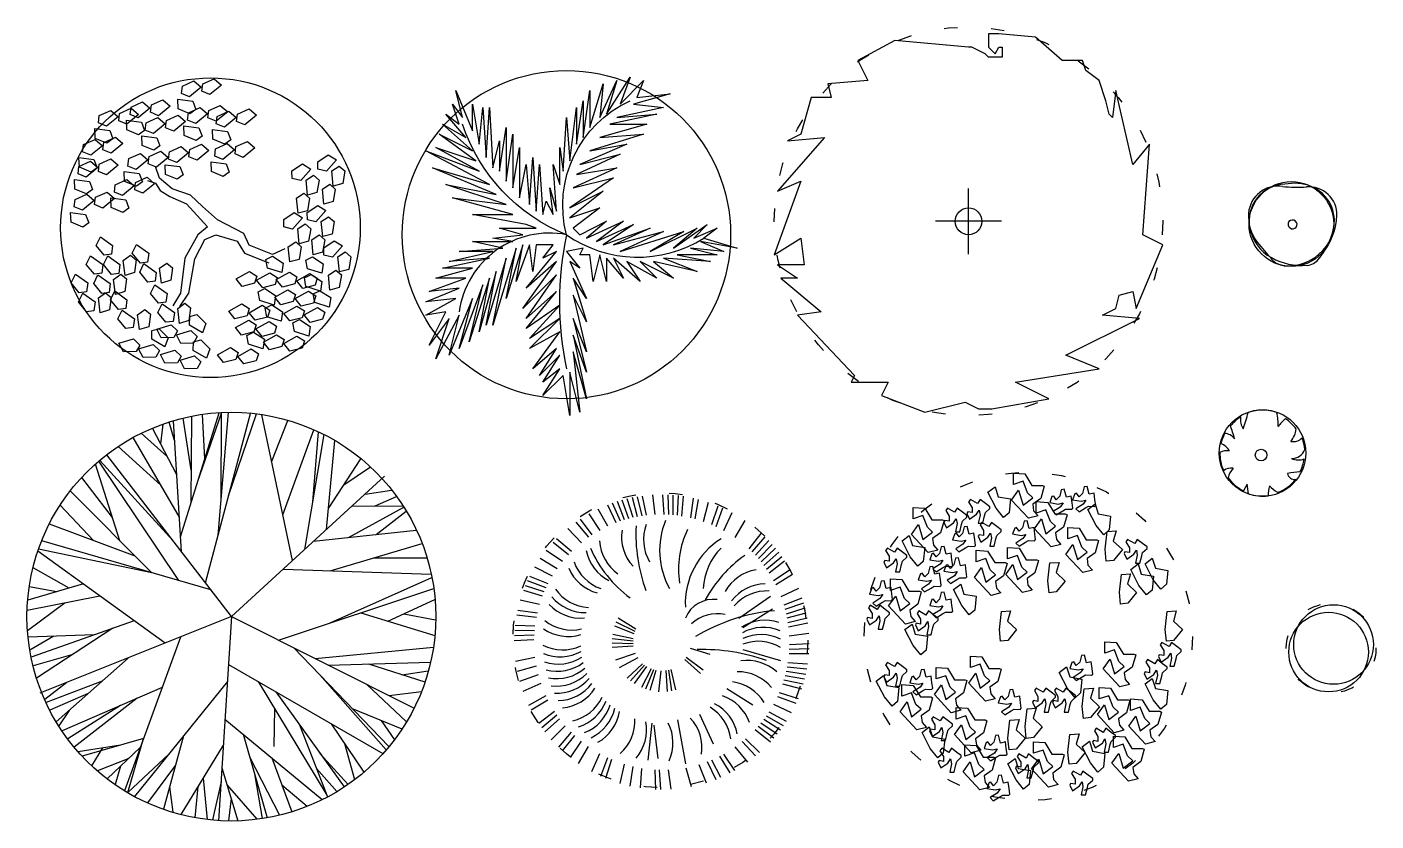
# Model space of a CAD drawing. Extents: x -3.2 to 6.9, y 4.2 to 10.2.
import ezdxf

# ---------------------------------------------------------------- set-up
doc = ezdxf.new("R2010")
doc.units = 0
doc.header["$MEASUREMENT"] = 0
doc.linetypes.add('DOT', pattern=[0.25, 0, -0.25])
doc.layers.get('0').update_dxf_attribs({"linetype": 'CONTINUOUS'})
doc.layers.add('MASC', color=7, linetype='CONTINUOUS')

# ---------------------------------------------------------------- blocks, each defined once
blk = doc.blocks.new('VEG1')
for centre in [(-0.056, 0.037), (0, 0)]:
    blk.add_circle(centre, 0.297)
at = {"layer": 'MASC', "linetype": 'DOT'}
blk.add_circle((-0.028, 0.019), 0.335, dxfattribs=at)
blk = doc.blocks.new('BRANCHO1', base_point=(16.66, 36.12))
for p, q in [((16.573, 36.1498), (16.6363, 36.2083)), ((16.6363, 36.2083), (16.6707, 36.1837)), ((16.7024, 36.1683), (16.6909, 36.2022)), ((16.6909, 36.2022), (16.7311, 36.2022)), ((16.7311, 36.2022), (16.7283, 36.1621)), ((16.5817, 36.1159), (16.573, 36.1498)), ((16.6707, 36.1837), (16.619, 36.1683)), ((16.619, 36.1683), (16.6449, 36.1344)), ((16.6449, 36.1344), (16.6622, 36.1529)), ((16.6622, 36.1529), (16.7024, 36.1683)), ((16.7283, 36.1621), (16.688, 36.1375)), ((16.688, 36.1375), (16.688, 36.1005)), ((16.5989, 36.1313), (16.5817, 36.1159)), ((16.6219, 36.1344), (16.5989, 36.1313)), ((16.642, 36.1067), (16.6219, 36.1344)), ((16.6851, 36.0944), (16.642, 36.1067)), ((16.688, 36.1005), (16.6851, 36.0944))]:
    blk.add_line(p, q)
blk = doc.blocks.new('BRANCHO2', base_point=(16.83, 36.07))
for p, q in [((16.7826, 36.0972), (16.8244, 36.1012)), ((16.7857, 36.0721), (16.7826, 36.0972)), ((16.8244, 36.1012), (16.8867, 36.0942)), ((16.8867, 36.0942), (16.8887, 36.0624)), ((16.8235, 36.041), (16.7857, 36.0721)), ((16.8534, 36.0726), (16.8235, 36.041)), ((16.8887, 36.0624), (16.8534, 36.0726))]:
    blk.add_line(p, q)
blk = doc.blocks.new('BRANCHO3', base_point=(16.71, 35.96))
for p, q in [((16.6899, 36.0349), (16.6698, 36.0256)), ((16.6698, 36.0256), (16.687, 36.001)), ((16.687, 36.001), (16.7014, 35.9918)), ((16.6956, 36.0318), (16.6899, 36.0349)), ((16.6927, 36.0165), (16.6956, 36.0318)), ((16.71, 36.0165), (16.6927, 36.0165)), ((16.7301, 36.0288), (16.71, 36.0165)), ((16.7243, 35.9979), (16.7387, 36.0226)), ((16.7387, 35.9887), (16.7243, 35.9979)), ((16.7387, 36.0226), (16.7301, 36.0288)), ((16.6554, 35.9949), (16.6554, 35.9795)), ((16.6841, 35.9887), (16.6554, 35.9949)), ((16.6554, 35.9795), (16.6812, 35.9733)), ((16.6812, 35.9733), (16.6927, 35.9702)), ((16.7014, 35.9918), (16.6841, 35.9887)), ((16.6927, 35.9702), (16.7071, 35.9548)), ((16.7071, 35.9548), (16.7128, 35.9548)), ((16.7128, 35.9548), (16.7243, 35.9702)), ((16.7243, 35.9702), (16.7387, 35.9887))]:
    blk.add_line(p, q)
blk = doc.blocks.new('ARV3')
at = {"layer": 'MASC', "linetype": 'DOT'}
blk.add_circle((0, 0), 1.225, dxfattribs=at)
at = {"xscale": 2.133599999999999, "yscale": 2.133599999999999, "zscale": 2.133599999999999}
for name, p, rotation in [('BRANCHO3', (0.277368, 1.024128), 315.0000000000102), ('BRANCHO2', (-0.405384, 1.024128), 33.69006752598449), ('BRANCHO3', (-0.384048, 0.725424), 315.0000000000102), ('BRANCHO2', (-0.021336, 0.810768), 33.69006752598449), ('BRANCHO2', (0.64008, 0.832104), 33.69006752598449), ('BRANCHO2', (-0.789432, 0.682752), 33.69006752598449), ('BRANCHO3', (0.384048, 0.661416), 315.0000000000102), ('BRANCHO3', (0.192024, 0.576072), 315.0000000000102), ('BRANCHO3', (0.5334, 0.576072), 315.0000000000102), ('BRANCHO3', (0.448056, 0.469392), 315.0000000000102), ('BRANCHO2', (0.277368, 0.448056), 33.69006752598449), ('BRANCHO3', (0.682752, 0.405384), 315.0000000000102), ('BRANCHO3', (-1.17348, 0.149352), 315.0000000000102), ('BRANCHO3', (-0.874776, 0.170688), 315.0000000000102), ('BRANCHO2', (1.002792, 0.192024), 33.69006752598449), ('BRANCHO3', (-0.5334, 0.064008), 315.0000000000102), ('BRANCHO2', (-1.024128, 0.042672), 33.69006752598449), ('BRANCHO3', (0.725424, -0.042672), 315.0000000000102), ('BRANCHO3', (0.96012, -0.32004), 315.0000000000102), ('BRANCHO2', (-0.341376, -0.341376), 33.69006752598449), ('BRANCHO3', (-0.277368, -0.469392), 315.0000000000102), ('BRANCHO3', (0.981456, -0.490728), 315.0000000000102), ('BRANCHO2', (-0.896112, -0.512064), 33.69006752598449), ('BRANCHO2', (0.874776, -0.554736), 33.69006752598449), ('BRANCHO2', (0.42672, -0.874776), 33.69006752598449), ('BRANCHO2', (-0.42672, -0.981456), 33.69006752598449), ('BRANCHO2', (0.469392, -0.981456), 33.69006752598449)]:
    blk.add_blockref(name, p, dxfattribs=dict(at, rotation=rotation))
for name, p in [('BRANCHO3', (0.170688, 1.045464)), ('BRANCHO3', (-0.256032, 0.917448)), ('BRANCHO1', (0.277368, 0.85344)), ('BRANCHO3', (0.597408, 0.917448)), ('BRANCHO1', (-0.512064, 0.768096)), ('BRANCHO3', (0.128016, 0.682752)), ('BRANCHO1', (0.810768, 0.682752)), ('BRANCHO3', (-0.661416, 0.576072)), ('BRANCHO3', (-0.896112, 0.512064)), ('BRANCHO1', (-0.384048, 0.512064)), ('BRANCHO3', (0.896112, 0.469392)), ('BRANCHO1', (-0.682752, 0.362712)), ('BRANCHO1', (-0.96012, 0.298704)), ('BRANCHO1', (-0.298704, 0.256032)), ('BRANCHO3', (0.96012, 0.298704)), ('BRANCHO1', (0.490728, 0.21336)), ('BRANCHO3', (0.789432, 0.21336)), ('BRANCHO2', (0.064008, 0.149352)), ('BRANCHO2', (-0.74676, 0.085344)), ('BRANCHO1', (0.512064, -0.021336)), ('BRANCHO1', (1.0668, -0.064008)), ('BRANCHO3', (-0.938784, -0.064008)), ('BRANCHO2', (-0.661416, -0.042672)), ('BRANCHO1', (-0.938784, -0.21336)), ('BRANCHO3', (-0.448056, -0.192024)), ('BRANCHO1', (0.85344, -0.234696)), ('BRANCHO3', (-0.448056, -0.341376)), ('BRANCHO2', (0.42672, -0.21336)), ('BRANCHO2', (-0.85344, -0.362712)), ('BRANCHO1', (0.661416, -0.469392)), ('BRANCHO3', (-1.0668, -0.469392)), ('BRANCHO3', (-0.74676, -0.64008)), ('BRANCHO2', (-0.512064, -0.469392)), ('BRANCHO1', (-0.5334, -0.704088)), ('BRANCHO1', (-0.192024, -0.74676)), ('BRANCHO2', (0.661416, -0.64008)), ('BRANCHO1', (-0.896112, -0.810768)), ('BRANCHO2', (0.341376, -0.74676)), ('BRANCHO1', (-0.618744, -0.938784)), ('BRANCHO3', (0.661416, -0.874776)), ('BRANCHO3', (-0.234696, -1.024128)), ('BRANCHO3', (-0.10668, -1.130808)), ('BRANCHO2', (0.064008, -1.088136))]:
    blk.add_blockref(name, p, dxfattribs=at)
blk = doc.blocks.new('ARV2')
for p, q in [((-0.324, 0.891), (-0.383, 1.026)), ((-0.26, 0.91), (-0.31, 1.049)), ((-0.195, 0.925), (-0.235, 1.067)), ((-0.13, 0.935), (-0.159, 1.079)), ((0.003, 0.942), (-0.006, 1.089)), ((0.036, 0.941), (0.032, 1.088)), ((0.07, 0.938), (0.071, 1.086)), ((0.103, 0.935), (0.109, 1.082)), ((0.168, 0.924), (0.185, 1.071)), ((0.201, 0.917), (0.222, 1.063)), ((0.265, 0.9), (0.297, 1.044)), ((0.328, 0.878), (0.37, 1.019)), ((-0.533, 0.789), (-0.623, 0.906)), ((-0.447, 0.839), (-0.524, 0.964)), ((-0.417, 0.854), (-0.489, 0.982)), ((0.359, 0.866), (0.405, 1.005)), ((0.389, 0.852), (0.441, 0.99)), ((0.419, 0.837), (0.475, 0.973)), ((0.477, 0.805), (0.543, 0.937)), ((-0.639, 0.71), (-0.745, 0.813)), ((-0.588, 0.751), (-0.685, 0.861)), ((-0.561, 0.771), (-0.654, 0.884)), ((0.533, 0.769), (0.608, 0.896)), ((0.586, 0.729), (0.669, 0.85)), ((-0.711, 0.64), (-0.827, 0.732)), ((-0.688, 0.664), (-0.8, 0.76)), ((0.636, 0.685), (0.728, 0.8)), ((0.66, 0.662), (0.756, 0.774)), ((-0.795, 0.537), (-0.922, 0.612)), ((-0.755, 0.59), (-0.876, 0.673)), ((0.727, 0.587), (0.833, 0.689)), ((0.767, 0.534), (0.88, 0.628)), ((-0.848, 0.453), (-0.982, 0.513)), ((0.785, 0.507), (0.902, 0.596)), ((0.819, 0.449), (0.942, 0.531)), ((-0.892, 0.363), (-1.032, 0.409)), ((-0.879, 0.393), (-1.017, 0.445)), ((0.85, 0.39), (0.978, 0.463)), ((-0.133, 0.168), (-0.207, 0.306)), ((-0.1, 0.186), (-0.149, 0.335)), ((-0.046, 0.201), (-0.055, 0.358)), ((-0.028, 0.203), (-0.023, 0.36)), ((-0.009, 0.203), (0.01, 0.359)), ((0.01, 0.202), (0.042, 0.355)), ((0.046, 0.195), (0.105, 0.34)), ((0.064, 0.188), (0.135, 0.328)), ((0.081, 0.181), (0.164, 0.314)), ((0.875, 0.329), (1.008, 0.392)), ((0.887, 0.297), (1.022, 0.356)), ((0.897, 0.266), (1.034, 0.32)), ((-0.944, 0.205), (-1.089, 0.227)), ((-0.927, 0.269), (-1.07, 0.301)), ((-0.188, 0.117), (-0.304, 0.221)), ((-0.176, 0.132), (-0.283, 0.246)), ((0.906, 0.234), (1.045, 0.283)), ((0.914, 0.201), (1.054, 0.246)), ((0.921, 0.169), (1.063, 0.208)), ((-0.957, 0.14), (-1.103, 0.151)), ((-0.221, 0.05), (-0.366, 0.109)), ((-0.215, 0.068), (-0.354, 0.139)), ((-0.198, 0.102), (-0.323, 0.195)), ((0.927, 0.136), (1.07, 0.171)), ((0.931, 0.103), (1.075, 0.133)), ((-0.969, 0.007), (-1.115, -0.002)), ((-0.967, 0.041), (-1.114, 0.036)), ((-0.621, 0.063), (-0.896, 0.092)), ((-0.635, 0.048), (-0.883, 0.018)), ((-0.23, -0.005), (-0.385, 0.014)), ((-0.226, 0.032), (-0.375, 0.078)), ((0.937, 0.037), (1.083, 0.056)), ((-0.968, -0.059), (-1.113, -0.079)), ((-0.228, -0.042), (-0.384, -0.051)), ((-0.224, -0.061), (-0.379, -0.083)), ((-0.219, -0.079), (-0.372, -0.114)), ((0.934, -0.096), (1.081, -0.097)), ((0.937, -0.063), (1.084, -0.059)), ((0.938, -0.03), (1.085, -0.02)), ((-0.952, -0.191), (-1.093, -0.231)), ((-0.594, -0.129), (-0.924, -0.188)), ((-0.144, -0.184), (-0.248, -0.3)), ((-0.128, -0.194), (-0.222, -0.319)), ((0.926, -0.162), (1.073, -0.174)), ((0.931, -0.129), (1.078, -0.135)), ((-0.928, -0.288), (-1.064, -0.342)), ((-0.552, -0.292), (-0.773, -0.395)), ((-0.059, -0.222), (-0.104, -0.371)), ((0.905, -0.26), (1.05, -0.286)), ((0.913, -0.227), (1.059, -0.249)), ((-0.906, -0.351), (-1.039, -0.415)), ((-0.894, -0.382), (-1.024, -0.45)), ((0.862, -0.385), (1.001, -0.432)), ((0.886, -0.323), (1.028, -0.36)), ((-0.866, -0.442), (-0.991, -0.519)), ((-0.85, -0.472), (-0.973, -0.553)), ((-0.36, -0.498), (-0.483, -0.69)), ((0.818, -0.475), (0.952, -0.536)), ((0.848, -0.416), (0.986, -0.467)), ((-0.797, -0.557), (-0.911, -0.65)), ((0.164, -0.587), (0.329, -0.823)), ((0.765, -0.56), (0.892, -0.634)), ((-0.757, -0.61), (-0.864, -0.711)), ((-0.736, -0.635), (-0.839, -0.74)), ((-0.07, -0.617), (-0.153, -0.897)), ((0.095, -0.617), (0.233, -0.838)), ((0.658, -0.687), (0.77, -0.782)), ((0.681, -0.663), (0.796, -0.754)), ((-0.667, -0.707), (-0.758, -0.823)), ((-0.642, -0.73), (-0.73, -0.848)), ((-0.617, -0.751), (-0.7, -0.872)), ((-0.591, -0.772), (-0.669, -0.896)), ((-0.564, -0.791), (-0.638, -0.918)), ((0.53, -0.793), (0.624, -0.907)), ((0.557, -0.774), (0.655, -0.884)), ((0.583, -0.753), (0.685, -0.86)), ((0.609, -0.732), (0.714, -0.835)), ((0.634, -0.71), (0.742, -0.809)), ((-0.536, -0.81), (-0.606, -0.939)), ((-0.479, -0.844), (-0.54, -0.978)), ((-0.42, -0.875), (-0.471, -1.012)), ((-0.39, -0.888), (-0.436, -1.028)), ((0.325, -0.902), (0.388, -1.035)), ((0.416, -0.862), (0.493, -0.987)), ((0.445, -0.846), (0.527, -0.969)), ((0.502, -0.812), (0.592, -0.928)), ((-0.327, -0.912), (-0.364, -1.055)), ((-0.296, -0.922), (-0.327, -1.066)), ((-0.264, -0.932), (-0.29, -1.076)), ((-0.232, -0.94), (-0.253, -1.085)), ((-0.199, -0.947), (-0.215, -1.093)), ((-0.166, -0.953), (-0.178, -1.099)), ((-0.1, -0.961), (-0.101, -1.108)), ((-0.067, -0.963), (-0.063, -1.11)), ((-0.034, -0.964), (-0.025, -1.111)), ((0.033, -0.963), (0.052, -1.109)), ((0.099, -0.958), (0.129, -1.102)), ((0.132, -0.953), (0.167, -1.096)), ((0.165, -0.947), (0.204, -1.089)), ((0.197, -0.941), (0.242, -1.081)), ((0.23, -0.933), (0.279, -1.071)), ((0.262, -0.924), (0.316, -1.06))]:
    blk.add_line(p, q)
for centre, radius, start, end in [((-0.02, 0.776), 0.323, 173.2494, 224.9442), ((0.035, 0.774), 0.323, 169.2494, 220.9442), ((0.09, 0.769), 0.323, 165.2494, 216.9442), ((0.144, 0.76), 0.323, 161.2494, 212.9442), ((0.198, 0.747), 0.323, 157.2494, 208.9442), ((0.25, 0.73), 0.323, 153.2494, 204.9442), ((0.35, 0.686), 0.323, 145.2494, 196.9442), ((0.398, 0.659), 0.323, 141.2494, 192.9442), ((0.487, 0.594), 0.323, 133.2494, 184.9442), ((0.528, 0.558), 0.323, 129.2494, 180.9442), ((-0.183, 0.758), 0.323, 185.2494, 236.9442), ((-0.129, 0.768), 0.323, 181.2494, 232.9442), ((-0.074, 0.774), 0.323, 177.2494, 228.9442), ((0.567, 0.519), 0.323, 125.2494, 176.9442), ((-0.339, 0.706), 0.323, 197.2494, 248.9442), ((-0.289, 0.727), 0.323, 193.2494, 244.9442), ((0.664, 0.386), 0.323, 113.2494, 164.9442), ((0.69, 0.338), 0.323, 109.2494, 160.9442), ((-0.436, 0.654), 0.323, 205.2494, 256.9442), ((-0.389, 0.682), 0.323, 201.2494, 252.9442), ((1.057, -0.327), 0.925, 113.5859, 143.3361), ((0.732, 0.236), 0.323, 101.2494, 152.9442), ((-0.481, 0.623), 0.323, 209.2494, 260.9442), ((0.759, 0.13), 0.323, 93.2494, 144.9442), ((-0.603, 0.512), 0.323, 221.2494, 272.9442), ((0.771, -0.034), 0.323, 81.2494, 132.9442), ((-0.67, 0.425), 0.323, 229.2494, 280.9442), ((0.788, -1.012), 1.194, 86.9325, 110.4865), ((0.749, -0.198), 0.323, 69.2494, 120.9442), ((0.669, -0.576), 0.581, 67.2539, 119.3809), ((-0.765, 0.228), 0.323, 245.2494, 296.9442), ((0.079, -0.396), 0.225, 352.724, 67.7465), ((0.272, -0.76), 0.573, 32.3323, 92.5675), ((0.529, -0.825), 0.689, 64.5523, 98.6206), ((-0.802, 0.012), 0.323, 261.2494, 312.9442), ((-1.512, -0.311), 1.442, 340.4648, 1.3699), ((-1.149, -0.973), 1.373, 5.0048, 31.1475), ((-0.089, -0.426), 0.286, 348.3145, 42.3609), ((-0.778, -0.206), 0.323, 277.2494, 328.9442), ((-0.189, -1.217), 1.009, 35.5258, 60.9052), ((0.367, -0.772), 0.451, 44.8214, 87.806), ((-0.763, -0.258), 0.323, 281.2494, 332.9442), ((-0.721, -0.36), 0.323, 289.2494, 340.9442), ((0.206, -0.767), 0.323, 9.2494, 60.9442), ((-0.633, -0.499), 0.323, 301.2494, 352.9442), ((-0.559, -0.58), 0.323, 309.2494, 0.9442), ((-0.475, -0.651), 0.323, 317.2494, 8.9442), ((0.044, -0.796), 0.323, 357.2494, 48.9442), ((0.098, -0.79), 0.323, 1.2494, 52.9442), ((-0.332, -0.732), 0.323, 329.2494, 20.9442), ((-0.281, -0.752), 0.323, 333.2494, 24.9442), ((-0.228, -0.769), 0.323, 337.2494, 28.9442), ((-0.175, -0.782), 0.323, 341.2494, 32.9442)]:
    blk.add_arc(centre, radius, start, end)
at = {"layer": 'MASC', "linetype": 'DOT'}
blk.add_circle((0, 0), 1.1, dxfattribs=at)
blk = doc.blocks.new('L', base_point=(1.3683, 0.5913))
for p, q in [((1.2809, 0.65), (1.3117, 0.675)), ((1.3117, 0.675), (1.3419, 0.6213)), ((1.2937, 0.5998), (1.2809, 0.65)), ((1.3419, 0.6213), (1.3225, 0.5909)), ((1.2753, 0.5668), (1.3061, 0.5917)), ((1.2881, 0.5166), (1.2753, 0.5668)), ((1.3225, 0.5909), (1.2937, 0.5998)), ((1.3061, 0.5917), (1.3362, 0.538)), ((1.3557, 0.5478), (1.3911, 0.5544)), ((1.3911, 0.5544), (1.4042, 0.5272)), ((1.3169, 0.5076), (1.2881, 0.5166)), ((1.3362, 0.538), (1.3169, 0.5076)), ((1.337, 0.4891), (1.3557, 0.5478)), ((1.4042, 0.5272), (1.3763, 0.4836)), ((1.3763, 0.4836), (1.337, 0.4891))]:
    blk.add_line(p, q)
blk = doc.blocks.new('A')
for points in [[(0.648, -0.105), (0.558, -0.147), (0.383, -0.079), (0.344, 0.01), (0.146, 0.11), (0.034, 0.21), (-0.056, 0.294), (-0.191, 0.342), (-0.287, 0.421), (-0.315, 0.51)], [(-0.377, 0.405), (-0.315, 0.384), (-0.282, 0.331), (-0.208, 0.284), (-0.085, 0.231), (0.073, 0.058), (0, 0), (-0.096, -0.174), (-0.13, -0.436), (-0.186, -0.531)], [(-0.135, -0.536), (-0.068, -0.436), (-0.022, -0.179), (0.051, -0.037), (0.135, 0), (0.293, -0.047), (0.349, -0.137), (0.53, -0.21)]]:
    blk.add_lwpolyline(points)
blk.add_circle((0.094, 0.052), 1.118)
at = {"xscale": 1.8288, "yscale": 1.8288, "zscale": 1.8288}
for p, rotation in [((0.045, 0.988), 280.1248425347958), ((-0.338, 0.831), 280.1248425347958), ((-0.575, 0.768), 280.1248425347958), ((-0.225, 0.715), 280.1248425347958), ((0.09, 0.789), 280.1248425347958), ((0.304, 0.762), 280.1248425347958), ((-0.693, 0.552), 280.1248425347958), ((0.293, 0.52), 280.1248425347958), ((-0.355, 0.447), 280.1248425347958), ((-0.051, 0.499), 280.1248425347958), ((0.907, 0.41), 156.160766664714), ((-0.727, 0.389), 280.1248425347958), ((0.715, 0.342), 156.160766664714), ((-0.456, 0.252), 280.1248425347958), ((-0.755, 0.142), 280.1248425347958), ((0.828, 0.032), 156.160766664714), ((0.653, -0.021), 156.160766664714), ((-0.569, -0.11), 25.01651508517053), ((-0.642, -0.252), 25.01651508517053), ((-0.299, -0.168), 25.01651508517053), ((0.952, -0.231), 156.160766664714), ((0.439, -0.226), 90), ((0.738, -0.231), 90), ((-0.755, -0.389), 25.01651508517053), ((-0.163, -0.468), 25.01651508517053), ((0.727, -0.363), 90), ((-0.462, -0.515), 25.01651508517053), ((0.383, -0.468), 90), ((0.794, -0.484), 90), ((-0.135, -0.636), 77.8021081598379), ((0.434, -0.589), 90), ((-0.417, -0.741), 77.8021081598379), ((0.642, -0.699), 90), ((-0.107, -0.825), 77.8021081598379), ((0.299, -0.794), 90)]:
    blk.add_blockref('L', p, dxfattribs=dict(at, rotation=rotation))
blk = doc.blocks.new('BB')
blk.add_lwpolyline([(-0.3, 0.075), (-0.7, 0.15), (-0.4, 0.15), (-0.85, 0.275), (-0.45, 0.225), (-0.9, 0.375), (-0.525, 0.3), (-1, 0.5), (-0.575, 0.375), (-1.05, 0.625), (-0.65, 0.475), (-0.975, 0.65), (-0.675, 0.55), (-0.95, 0.75), (-0.7, 0.625), (-0.925, 0.825), (-0.75, 0.725), (-0.9, 0.9), (-0.8, 0.825), (-0.85, 0.975), (-0.775, 0.875), (-0.825, 1.075), (-0.7, 0.775), (-0.7, 0.975), (-0.65, 0.675), (-0.625, 0.95), (-0.6, 0.575), (-0.575, 0.95), (-0.55, 0.5), (-0.5, 0.7), (-0.5, 0.475), (-0.45, 0.8), (-0.45, 0.4), (-0.4, 0.75), (-0.4, 0.35), (-0.35, 0.65), (-0.35, 0.275), (-0.3, 0.525), (-0.275, 0.225), (-0.25, 0.575), (-0.225, 0.175), (-0.2, 0.525), (-0.175, 0.15), (-0.15, 0.25), (-0.1, 0.15), (-0.125, 0.35), (-0.075, 0.175), (-0.1, 0.525), (-0.05, 0.375), (-0.05, 0.65), (-0.025, 0.475), (0, 0.875), (0.025, 0.55), (0.075, 0.95), (0.075, 0.675), (0.125, 1), (0.125, 0.725), (0.175, 1.075), (0.175, 0.8), (0.275, 1.125), (0.25, 0.875), (0.375, 1.15), (0.3, 0.9), (0.475, 1.175), (0.4, 0.975), (0.575, 1.15), (0.525, 1.025), (0.775, 1.05), (0.5, 0.975), (0.725, 0.95), (0.375, 0.875), (0.675, 0.9), (0.325, 0.825), (0.6, 0.825), (0.25, 0.725), (0.575, 0.75), (0.175, 0.625), (0.45, 0.675), (0.1, 0.525), (0.4, 0.6), (0.075, 0.45), (0.375, 0.5), (0.05, 0.35), (0.35, 0.425), (0.025, 0.2), (0.275, 0.325), (0.025, 0.125), (0.25, 0.2), (0.05, 0.05), (0.1, 0), (0.3, 0.1), (0.15, -0.025), (0.425, 0.1), (0.225, -0.05), (0.5, 0.075), (0.275, -0.075), (0.625, 0.05), (0.35, -0.075), (0.725, 0.025), (0.4, -0.125), (0.875, 0.025), (0.625, -0.125), (0.975, 0.05), (0.8, -0.1), (1.05, 0.075), (0.95, -0.025), (1.125, 0.05), (1.025, -0.025), (1.275, -0.1), (1, -0.05), (1.175, -0.125), (0.925, -0.1), (1.125, -0.15), (0.825, -0.15), (1.075, -0.2), (0.725, -0.175), (0.975, -0.275), (0.65, -0.2), (0.8, -0.325), (0.55, -0.2), (0.675, -0.325), (0.45, -0.2), (0.55, -0.35), (0.35, -0.175), (0.425, -0.325), (0.3, -0.175), (0.3, -0.35), (0.25, -0.15), (0.2, -0.35), (0.175, -0.15), (0.1, -0.15), (0.125, -0.1), (0, -0.125), (0.1, -0.25), (0.025, -0.2), (0.15, -0.475), (0.05, -0.325), (0.15, -0.65), (0.05, -0.45), (0.15, -0.875), (0.05, -0.625), (0.15, -1.025), (0.05, -0.75), (0.15, -1.225), (0.05, -0.875), (0.1, -1.325), (0.025, -1.025), (0.025, -1.35), (-0.025, -1.05), (-0.175, -1.2), (-0.05, -1), (-0.175, -1.1), (-0.05, -0.9), (-0.2, -1.05), (-0.075, -0.85), (-0.25, -1), (-0.05, -0.725), (-0.275, -0.85), (-0.05, -0.625), (-0.275, -0.775), (-0.05, -0.525), (-0.3, -0.7), (-0.075, -0.425), (-0.3, -0.625), (-0.075, -0.3), (-0.325, -0.55), (-0.075, -0.2), (-0.3, -0.4), (-0.075, -0.125), (-0.175, -0.175), (-0.1, -0.075), (-0.225, -0.075), (-0.25, -0.275), (-0.275, -0.075), (-0.375, -0.35), (-0.325, -0.075), (-0.45, -0.475), (-0.375, -0.1), (-0.55, -0.675), (-0.45, -0.175), (-0.6, -0.675), (-0.525, -0.275), (-0.65, -0.725), (-0.575, -0.325), (-0.725, -0.8), (-0.625, -0.375), (-0.8, -0.85), (-0.7, -0.475), (-0.875, -0.9), (-0.8, -0.6), (-0.975, -0.925), (-0.875, -0.625), (-1.025, -0.825), (-0.9, -0.575), (-1.05, -0.6), (-0.825, -0.475), (-1.05, -0.5), (-0.8, -0.4), (-1.025, -0.425), (-0.75, -0.325), (-0.975, -0.325), (-0.7, -0.25), (-0.925, -0.25), (-0.575, -0.175), (-0.875, -0.2), (-0.55, -0.125), (-0.8, -0.125), (-0.475, -0.1), (-0.7, -0.05), (-0.4, -0.05), (-0.55, -0.025), (-0.325, 0), (-0.5, 0.05), (-0.225, 0.05)], close=True)
for points in [[(0, 0, -0.364018), (0.475, 1, 0.642143)], [(0, 0, -0.22114), (-0.775, 0.825, -0.160807)], [(0, 0, 0.42875), (-0.8, -0.575, -14.521207)], [(0, 0, 0.104122), (0, -1, 8.138619)], [(0, 0, 0.302776), (1.025, -0.025, 0.550973)]]:
    blk.add_lwpolyline(points, format="xyb")
blk.add_circle((0, 0), 1.225)
blk = doc.blocks.new('CC')
for p, q in [((0, -0.246), (0, 0.246)), ((0.246, 0), (-0.246, 0))]:
    blk.add_line(p, q)
blk.add_lwpolyline([(-1.4, -0.425), (-1.1, -0.675), (-1.275, -0.7), (-0.85, -1.15), (-0.875, -1.2), (-0.6, -1.2), (-0.65, -1.3), (-0.325, -1.425), (-0.025, -1.35), (0.075, -1.4), (0.175, -1.4), (0.6, -1.325), (0.35, -1.2), (0.975, -1.1), (0.725, -1), (1.275, -0.725), (1, -0.7), (1.1, -0.65), (1.125, -0.55), (1.225, -0.525), (1.25, -0.65), (1.45, -0.175), (1.3, -0.1), (1.35, 0.575), (1.225, 0.425), (1.1, 0.975), (1.075, 0.775), (1.05, 0.8), (1.025, 0.9), (0.975, 1.05), (0.875, 1.125), (0.85, 1.2), (0.7, 1.2), (0.5, 1.375), (0.225, 1.4), (0.15, 1.4), (0.15, 1.3), (0.2, 1.25), (0.225, 1.3), (0.25, 1.3), (0.25, 1.275), (0.25, 1.25), (0.25, 1.225), (0.225, 1.225), (0.2, 1.225), (0.175, 1.225), (0.15, 1.225), (0.125, 1.25), (0.075, 1.275), (0.025, 1.3), (0, 1.3), (-0.55, 1.35), (-0.825, 1.2), (-0.75, 1.05), (-1.05, 1.025), (-1.025, 0.925), (-1.175, 0.925), (-1.25, 0.65), (-1.35, 0.6), (-1.075, 0.625), (-1.425, 0.225), (-1.25, 0.3), (-1.45, -0.25), (-1.25, -0.125), (-1.225, -0.325), (-1.425, -0.325), (-1.275, -0.425), (-1.4, -0.425)])
blk.add_circle((0, 0), 0.1)
at = {"layer": 'MASC', "linetype": 'DOT'}
blk.add_circle((0, 0), 1.45, dxfattribs=at)
blk = doc.blocks.new('DD')
blk.add_circle((0.009, 0.03), 0.316)
for centre, radius, start, end in [((-0.092, 0.094), 0.219, 81.1087, 175.3103), ((-0.034, 0.053), 0.273, 91.1676, 190.4555), ((0.049, 1.168), 0.864, 262.9001, 274.8756), ((0.033, 0.003), 0.331, 68.1526, 102.6145), ((0.14, 0.098), 0.209, 359.0752, 94.8756), ((0.053, 0.053), 0.277, 345.6085, 68.1526), ((0.004, 0.086), 0.315, 175.3103, 217.4297), ((0.016, 0.062), 0.323, 190.4555, 241.0425), ((0.023, 0.03), 0.0382, 151.2791, 232.6793), ((0.016, 0.021), 0.0382, 51.6826, 133.0427), ((0.019, 0.026), 0.0322, 232.6793, 51.6826), ((-0.045, 0.101), 0.394, 311.0767, 359.0752), ((-0.235, 0.127), 0.574, 321.1587, 345.6085), ((1.621, 1.37), 2.379, 218.3098, 222.2959), ((-0.016, 0.068), 0.35, 267.6877, 311.0767), ((0.089, 0.194), 0.474, 241.0425, 274.4792), ((-0.024, -0.127), 0.156, 222.2959, 267.6877), ((0.116, -0.156), 0.123, 274.4792, 321.1587)]:
    blk.add_arc(centre, radius, start, end)
blk = doc.blocks.new('EE')
for p, q in [((0.002, -0.464), (0.002, -0.464)), ((0.03, -0.412), (0.003, -0.462)), ((0.038, -0.483), (0.03, -0.412))]:
    blk.add_line(p, q)
for centre, radius in [((0.144, -0.179), 0.323), ((0.133, -0.194), 0.0433)]:
    blk.add_circle(centre, radius)
for centre, radius, start, end in [((-1.109, 0.402), 1.179, 340.0865, 346.3451), ((0.144, -0.179), 0.32, 70.3307, 109.43), ((-0.133, 0.041), 0.393, 356.7455, 12.0146), ((-1.012, -0.32), 0.979, 14.6017, 20.7099), ((0.144, -0.179), 0.314, 121.4098, 139.4752), ((0.119, 0.074), 0.14, 173.5323, 211.6544), ((0.524, -0.174), 0.327, 129.6536, 143.993), ((0.144, -0.179), 0.308, 35.394, 56.2464), ((0.216, 0.022), 0.18, 320.4582, 353.1093), ((0.144, -0.179), 0.318, 152.8767, 167.6018), ((-0.14, -0.126), 0.0922, 34.5718, 89.7651), ((0.371, 0.004), 0.0981, 260.6314, 314.1987), ((0.144, -0.179), 0.316, 4.7236, 20.7438), ((-0.124, -0.278), 0.116, 79.4968, 116.6128), ((0.144, -0.179), 0.319, 179.3321, 204.592), ((-0.208, -0.224), 0.121, 29.573, 70.3811), ((0.36, -0.113), 0.107, 269.7586, 338.4952), ((-0.094, -0.369), 0.078, 76.4163, 132.6774), ((0.021, -0.387), 0.135, 135.7969, 170.5151), ((0.411, -0.099), 0.132, 246.8928, 289.3991), ((0.144, -0.179), 0.313, 333.1498, 351.8356), ((0.144, -0.179), 0.316, 216.0751, 243.6397), ((0.144, -0.179), 0.315, 290.8103, 321.4392), ((0.457, -0.984), 0.665, 92.9465, 100.9238), ((0.383, -0.324), 0.0523, 187.741, 278.8107), ((0.144, -0.179), 0.322, 250.8426, 277.275), ((0.711, -0.54), 0.528, 167.3728, 175.4649), ((0.445, -0.176), 0.352, 224.7782, 237.3315)]:
    blk.add_arc(centre, radius, start, end)
blk = doc.blocks.new('FF')
for p, q in [((-0.379, 0.596), (-0.092, 1.521)), ((-0.253, 1.003), (-0.073, 1.519)), ((-0.194, 0.252), (0.142, 1.517)), ((-0.099, 0.609), (-0.022, 1.524)), ((-0.077, 0.87), (-0.073, 1.519)), ((-0.021, 0.902), (0.187, 1.513)), ((-0.527, 1.289), (-0.508, 1.437)), ((-0.424, 1.314), (-0.463, 1.452)), ((-0.372, 0.483), (-0.433, 1.461)), ((-0.299, 1.093), (-0.359, 1.481)), ((-0.301, 0.849), (-0.296, 1.495)), ((-0.198, 1.177), (-0.216, 1.509)), ((0.456, 0.418), (0.228, 1.507)), ((0.301, 1.161), (0.422, 1.464)), ((-0.388, 0.743), (-0.732, 1.337)), ((-0.479, 1.196), (-0.672, 1.368)), ((-0.408, 1.057), (-0.588, 1.406)), ((0.384, 0.76), (0.616, 1.394)), ((0.548, 0.502), (0.693, 1.358)), ((0.608, 0.857), (0.65, 1.378)), ((0.709, 0.65), (0.773, 1.314)), ((0, 0), (-0.929, 1.208)), ((-0.526, 0.982), (-0.844, 1.269)), ((-0.831, 0.566), (-1.015, 1.137)), ((-0.393, 0.269), (-0.989, 1.16)), ((-0.435, 0.565), (-0.982, 1.165)), ((0.724, 0.807), (0.967, 1.178)), ((0.84, 0.983), (1.037, 1.117)), ((-0.887, 0.74), (-1.115, 1.039)), ((0, 0), (1.143, 1.048)), ((-0.593, 0.327), (-1.202, 0.938)), ((0.998, 0.915), (1.195, 0.945)), ((-1.029, 0.568), (-1.277, 0.832)), ((0.874, 0.591), (1.286, 0.818)), ((0.9, 0.825), (1.28, 0.828)), ((1.073, 0.826), (1.232, 0.897)), ((1.08, 0.613), (1.305, 0.787)), ((-0.717, 0.451), (-1.358, 0.691)), ((0.614, 0.563), (1.38, 0.646)), ((-0.593, 0.327), (-1.438, 0.504)), ((-0.153, 0.199), (-1.415, 0.566)), ((0.736, 0.343), (1.423, 0.546)), ((-0.495, -0.198), (-1.443, 0.489)), ((1.058, 0.438), (1.46, 0.438)), ((-1.209, 0.213), (-1.48, 0.364)), ((0.387, 0.355), (1.491, 0.317)), ((-1.104, 0.244), (-1.519, 0.123)), ((-1.303, 0.186), (-1.508, 0.222)), ((0.351, -0.175), (1.51, 0.209)), ((0.738, -0.047), (1.496, 0.293)), ((-0.981, 0.154), (-1.523, 0.047)), ((-1.239, 0.103), (-1.52, -0.105)), ((1.168, -0.033), (1.519, 0.129)), ((0, 0), (-1.429, -0.572)), ((0, 0), (-0.095, -1.524)), ((0, 0), (1.363, -0.682)), ((0.966, 0.029), (1.518, -0.14)), ((1.288, 0.022), (1.524, -0.023)), ((-0.726, -0.03), (-1.494, -0.302)), ((-0.884, -0.086), (-1.453, -0.459)), ((-1.023, -0.135), (-1.516, -0.152)), ((-1.324, -0.146), (-1.503, -0.25)), ((-0.379, -0.152), (-0.797, -1.299)), ((-1.184, -0.283), (-1.479, -0.366)), ((0.466, -0.233), (1.175, -0.97)), ((0.625, -0.312), (1.507, -0.227)), ((-0.771, -0.309), (-1.306, -0.785)), ((-0.022, -0.357), (1.13, -1.022)), ((0.723, -0.362), (1.486, -0.339)), ((1.023, -0.353), (1.444, -0.487)), ((-1.228, -0.491), (-1.393, -0.618)), ((-0.965, -0.481), (-1.383, -0.64)), ((-0.03, -0.485), (-0.722, -1.342)), ((0.2, -0.485), (0.712, -1.331)), ((0.659, -0.434), (1.156, -0.993)), ((1.273, -0.433), (1.469, -0.405)), ((-1.069, -0.573), (-1.355, -0.698)), ((-0.516, -0.528), (-1.263, -0.852)), ((0.331, -0.561), (0.842, -1.27)), ((1.009, -0.505), (1.306, -0.786)), ((1.177, -0.589), (1.418, -0.559)), ((-1.211, -0.7), (-1.288, -0.815)), ((-0.826, -0.662), (-1.221, -0.912)), ((-0.703, -0.609), (-1.173, -0.973)), ((0.321, -0.685), (0.316, -0.969)), ((0.901, -0.686), (1.273, -0.838)), ((-0.048, -0.764), (0.678, -1.365)), ((0.745, -0.8), (0.988, -1.16)), ((1.117, -0.774), (1.216, -0.918)), ((-0.357, -0.89), (-0.506, -1.437)), ((0.087, -0.876), (0.266, -1.501)), ((0.508, -0.807), (0.717, -1.345)), ((-0.828, -0.959), (-1.142, -1.009)), ((-0.655, -0.909), (-1.113, -1.041)), ((-0.962, -0.98), (-1.043, -1.112)), ((-0.68, -0.977), (-0.927, -1.21)), ((-0.773, -1.313), (-0.655, -0.909)), ((-0.06, -0.959), (-0.377, -1.477)), ((0.845, -0.947), (0.918, -1.216)), ((-0.766, -1.058), (-1, -1.15)), ((-0.467, -1.026), (-0.773, -1.313)), ((0.136, -1.046), (0.358, -1.481)), ((0.303, -1.054), (0.451, -1.456)), ((0.661, -1.02), (0.87, -1.251)), ((-0.827, -1.116), (-0.867, -1.253)), ((-0.416, -1.108), (-0.626, -1.389)), ((-0.211, -1.206), (-0.18, -1.513)), ((-0.07, -1.127), (0.048, -1.523)), ((0.172, -1.172), (0.23, -1.507)), ((0.635, -1.133), (0.787, -1.305)), ((-0.461, -1.271), (-0.437, -1.46)), ((-0.249, -1.268), (-0.272, -1.5)), ((-0.077, -1.232), (-0.142, -1.517)), ((-0.031, -1.258), (0.191, -1.512)), ((0.377, -1.255), (0.565, -1.415)), ((-0.002, -1.356), (-0.022, -1.524))]:
    blk.add_line(p, q)
blk.add_circle((0, 0), 1.525)

msp = doc.modelspace()

# ---------------------------------------------------------------- block references
at = {"color": 0}
for name, p in [('CC', (3.85, 8.7)), ('A', (-1.9, 8.6)), ('BB', (0.85, 8.6)), ('DD', (6.25, 8.65)), ('FF', (-1.65, 5.75)), ('EE', (5.9, 7.15))]:
    msp.add_blockref(name, p, dxfattribs=at)
at = {"rotation": 90}
for name, p in [('ARV3', (4.296, 5.603)), ('ARV2', (1.55, 5.575)), ('VEG1', (6.574, 5.542))]:
    msp.add_blockref(name, p, dxfattribs=at)

doc.saveas('drawing.dxf')
